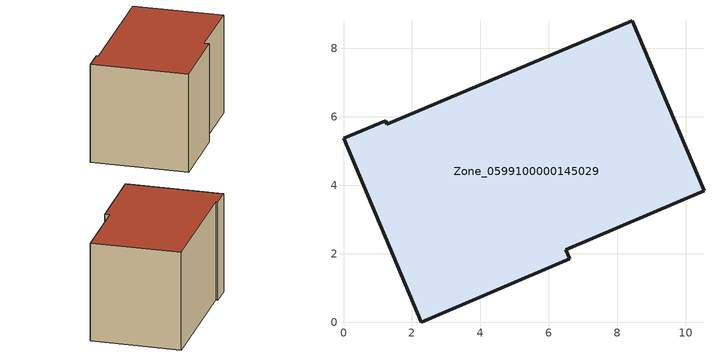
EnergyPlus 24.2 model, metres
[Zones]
Zone_0599100000145029
 floor ground (C_G): 6.61,1.85 2.27,0 0,5.37 1.23,5.89 1.27,5.78 8.43,8.81 10.53,3.84 6.49,2.12 z0
 wall outside (C_F): 2.27,0 6.61,1.85 6.49,2.12 10.53,3.84 8.43,8.81 1.27,5.78 1.23,5.89 0,5.37 2.27,0 z0:6.06
 roof outside (C_R): 8.43,8.81 1.27,5.78 1.23,5.89 0,5.37 2.27,0 6.61,1.85 6.49,2.12 10.53,3.84 z6.06
[BUILDING]
Pand.0599100000145029: North Axis=0; Terrain=City; Loads Convergence Tolerance Value=0.04; Temperature Convergence Tolerance Value=0.4; Solar Distribution=FullExterior; Maximum Number of Warmup Days=25; Minimum Number of Warmup Days=1
[Site:Location]
Rotterdam.The.Hague.AP_ZH_NLD Design_Conditions: Latitude=51.96; Longitude=4.45; Time Zone=1; Elevation=-4.5
[SITE:GROUNDTEMPERATURE:BUILDINGSURFACE]
18, 18, 18, 18, 18, 18, 18, 18, 18, 18, 18, 18
[MATERIAL] Thermal Absorptance=0.9; Solar Absorptance=0.7; Visible Absorptance=0.7
Name | Roughness | Thickness | Conductivity | Density | Specific Heat
G.TI.1946 | MediumSmooth | 0.15 | 1 | 540 | 1210
F.TI.1946 | Rough | 0.3 | 0.857143 | 1920 | 840
R.TI.1946 | MediumRough | 0.2 | 0.1 | 1500 | 1000
[CONSTRUCTION]
C_G: G.TI.1946
C_F: F.TI.1946
C_R: R.TI.1946
[ZONE]
Zone_0599100000145029: Type=1; Multiplier=1; Ceiling Height=Autocalculate; Volume=Autocalculate; Floor Area=autocalculate; Part of Total Floor Area=Yes
[ZONEINFILTRATION:DESIGNFLOWRATE]
Infil_Zone_0599100000145029: Zone or ZoneList or Space or SpaceList=Zone_0599100000145029; Schedule=AlwaysOn; Design Flow Rate Calculation Method=Flow/Area; Flow Rate per Floor Area=0.003; Constant Term Coefficient=1; Temperature Term Coefficient=0; Velocity Term Coefficient=0; Velocity Squared Term Coefficient=0
[HVACTEMPLATE:ZONE:IDEALLOADSAIRSYSTEM]
Zone_0599100000145029: Maximum Heating Supply Air Temperature=50; Minimum Cooling Supply Air Temperature=13; Maximum Heating Supply Air Humidity Ratio=0.0156; Minimum Cooling Supply Air Humidity Ratio=0.0077; Heating Limit=NoLimit; Cooling Limit=NoLimit; Dehumidification Control Type=ConstantSensibleHeatRatio; Cooling Sensible Heat Ratio=0.7; Dehumidification Setpoint=60; Humidification Control Type=None; Humidification Setpoint=30; Outdoor Air Method=None; Outdoor Air Flow Rate per Person=0.00944; Outdoor Air Flow Rate per Zone Floor Area=0; Outdoor Air Flow Rate per Zone=0; Demand Controlled Ventilation Type=None; Outdoor Air Economizer Type=NoEconomizer; Heat Recovery Type=None; Sensible Heat Recovery Effectiveness=0.7; Latent Heat Recovery Effectiveness=0.65
[ZONECONTROL:THERMOSTAT]
ThermostatControl_Zone_0599100000145029: Zone or ZoneList=Zone_0599100000145029; Control Type Schedule=DualSetpointControlType; Control 1=Thermostat_Zone_0599100000145029; Temperature Difference Between Cutout And Setpoint=0
[THERMOSTATSETPOINT:DUALSETPOINT]
Thermostat_Zone_0599100000145029: Heating Setpoint Temperature Schedule=HeatingSetpoint_Zone_0599100000145029; Cooling Setpoint Temperature Schedule=CoolingSetpoint_Zone_0599100000145029
[SCHEDULE:COMPACT]
HeatingSetpoint_Zone_0599100000145029: Through: 12/31, For: AllDays, Until: 24:00, 21
CoolingSetpoint_Zone_0599100000145029: Through: 12/31, For: AllDays, Until: 24:00, 24
DualSetpointControlType: Through: 12/31, For: AllDays, Until: 24:00, 4
AlwaysOn: Through: 12/31, For: AllDays, Until: 24:00, 1
